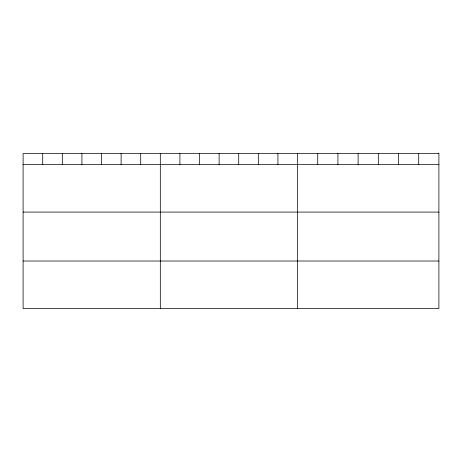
<?xml version="1.0" encoding="UTF-8"?>
<svg xmlns="http://www.w3.org/2000/svg" width="462" height="462" viewBox="0 0 462 462"><rect width="100%" height="100%" fill="white"/><g stroke="black" fill="none" stroke-linecap="round" stroke-linejoin="round"><path stroke-width="0.69" d="M23.1 164.599L438.9 164.599M23.1 212.087L438.9 212.087M23.1 261.013L438.9 261.013M418.705 153.5L418.705 164.599M398.51 153.5L398.51 164.599M378.314 153.5L378.314 164.599M358.114 153.5L358.114 164.599M337.918 153.5L337.918 164.599M317.723 153.5L317.723 164.599M297.528 153.5L297.528 308.501M277.928 153.5L277.928 164.599M258.322 153.5L258.322 164.599M238.721 153.5L238.721 164.599M219.121 153.5L219.121 164.599M199.52 153.5L199.52 164.599M179.914 153.5L179.914 164.599M160.314 153.5L160.314 308.501M140.714 153.5L140.714 164.599M121.108 153.5L121.108 164.599M101.507 153.5L101.507 164.599M81.907 153.5L81.907 164.599M62.306 153.5L62.306 164.599M42.7 153.5L42.7 164.599M438.9 153.5L23.1 153.5L23.1 308.501L438.9 308.501L438.9 153.5"/></g></svg>
